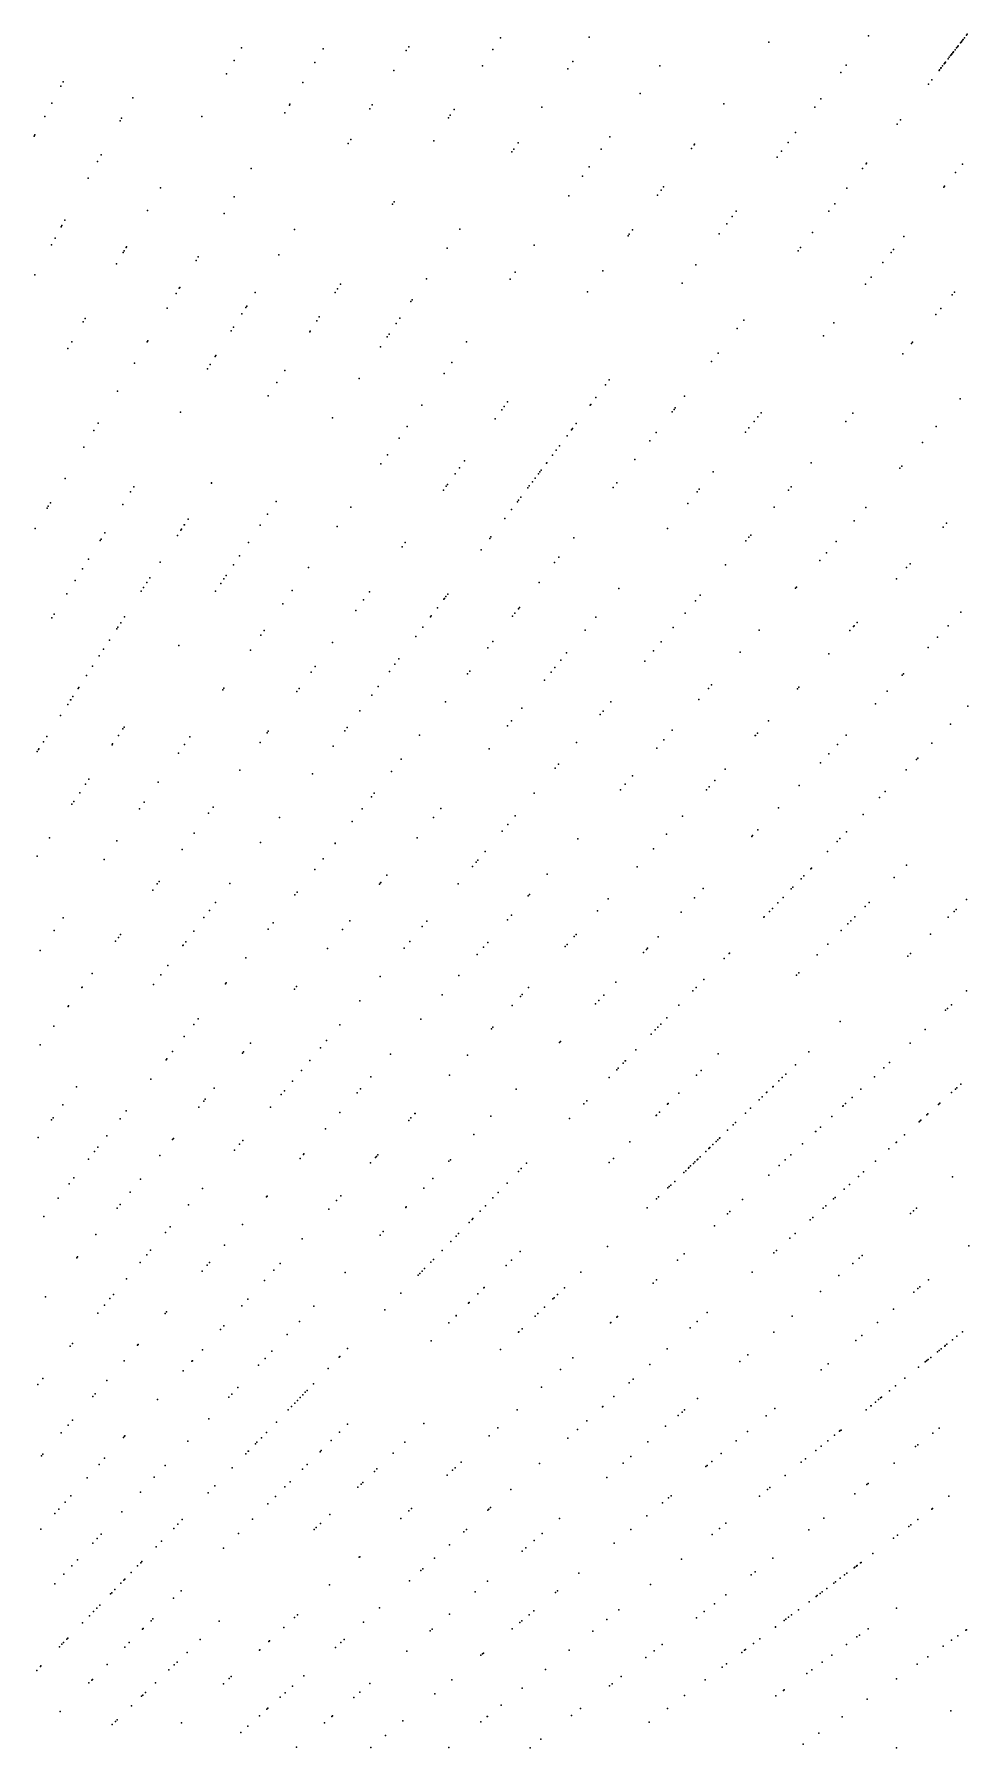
# Model space of a CAD drawing. Header units: metres. Extents: x -4327 to 4266, y -3886 to 3992.
# Drawn here: x 1044 to 1580, y 1038 to 2022 of the extents above; entities that cross this region are included whole.
import ezdxf

# ---------------------------------------------------------------- set-up
doc = ezdxf.new("R2010")
doc.units = ezdxf.units.M

msp = doc.modelspace()

# ---------------------------------------------------------------- linework, layer by layer
for p in [(1311.64, 2019.75, 2067.1), (1362.6, 2020.14, 2089.22), (1465.68, 2017.34, 2022.63), (1522.93, 2020.99, -31.06), (1575.76, 2016.89, 196.52), (1575.95, 2017.12, 87.29), (1576.1, 2017.32, 87.3), (1576.31, 2017.59, 197.99), (1576.55, 2017.9, -3.49), (1576.55, 2017.89, -175.56), (1577.1, 2018.59, -104.15), (1577.3, 2018.85, 168.62), (1578.08, 2019.86, 175.73), (1579.3, 2021.41, 95.88), (1579.66, 2021.87, 250.59), (1162.83, 2014.08, 2045.17), (1209.81, 2013.46, 2095.39), (1257.54, 2012.49, 2030.17), (1258.94, 2014.72, 2030.17), (1307.32, 2013.1, 2087.74), (1568.61, 2007.73, 57.68), (1569.34, 2008.67, 70.23), (1570.06, 2009.59, 14.6), (1570.4, 2010.02, -100.92), (1570.42, 2010.05, 78.63), (1570.6, 2010.27, -127.42), (1570.8, 2010.53, 42.45), (1570.88, 2010.63, 123.26), (1571.45, 2011.37, 13.23), (1571.52, 2011.45, -127.49), (1571.61, 2011.57, 95.42), (1571.75, 2011.75, -39.69), (1572.65, 2012.9, -21.6), (1573.51, 2014, 222.9), (1573.97, 2014.59, -48.11), (1574.15, 2014.82, -28.59), (1574.47, 2015.23, -76.04), (1154.25, 1999.21, 2057.02), (1158.63, 2006.81, 2046.76), (1205.11, 2005.64, 2103.34), (1250.45, 2001.15, 2095.74), (1301.26, 2003.76, 2028.21), (1350.38, 2002.02, 2031.93), (1353.22, 2006.23, 2031.71), (1403.06, 2003.78, 2071.98), (1507.02, 1999.88, 2083.82), (1510.16, 2004.06, 2095.12), (1563.45, 2001.12, -156.02), (1563.73, 2001.48, -20.09), (1564.39, 2002.33, 113.02), (1564.55, 2002.53, -50.6), (1564.62, 2002.62, -145), (1565.52, 2003.77, -29.82), (1566.4, 2004.9, -0.69), (1566.47, 2004.99, 153.53), (1566.76, 2005.37, 57.61), (1566.81, 2005.43, 164.71), (1566.91, 2005.55, 77.06), (1567.01, 2005.68, 6.25), (1567.2, 2005.92, 47.9), (1059.24, 1992.14, 2068.6), (1060.53, 1994.56, 2046.3), (1198.2, 1994.14, 2025.68), (1391.88, 1987.81, 2092.1), (1557.34, 1993.3, -60.03), (1559.29, 1995.8, 2468.6), (1053.99, 1982.26, 2071.9), (1100.49, 1985.33, 2047.22), (1190.39, 1981.14, 2041.46), (1190.77, 1981.78, 2042.13), (1236.67, 1979.08, 2043.22), (1238.04, 1981.28, 2038.74), (1285.02, 1978.76, 2049.87), (1335.47, 1979.92, 2025.13), (1439.95, 1981.92, 2075.05), (1492.08, 1980.05, 2079.22), (1495.67, 1984.82, 2052.11), (1049.91, 1974.59, 2068.41), (1093.16, 1972.11, 2078.64), (1094.08, 1973.77, 2075.84), (1140.08, 1974.68, 2047.44), (1187.8, 1976.84, 2061.79), (1281.85, 1973.88, 2104.11), (1281.85, 1973.88, 2104.11), (1282.79, 1975.33, 2032.83), (1539.38, 1970.31, 2421.17), (1541.34, 1972.82, 2445.51), (1043.93, 1963.35, 2023.12), (1044.34, 1964.12, 2080.06), (1224.2, 1959.12, 2065.29), (1225.64, 1961.43, 2031.69), (1273.28, 1960.68, 2049.1), (1321.73, 1959.55, 2040.01), (1374.51, 1963, 2086.59), (1422.79, 1958.31, 2091.48), (1423.13, 1958.77, 2089.67), (1476.75, 1959.71, 2085.37), (1481.05, 1965.42, 2070.72), (1080.23, 1948.79, 2072.11), (1082.42, 1952.74, 2024.69), (1318.22, 1954.35, 2102.88), (1319.27, 1955.89, 2104.54), (1369.49, 1955.83, 2035.85), (1421.35, 1956.32, 2080.16), (1470.46, 1951.37, 2087.99), (1473.02, 1954.76, 2048.12), (1074.89, 1939.16, 2064.13), (1168.53, 1944.76, 2048.46), (1358.68, 1940.39, 2110.74), (1362.46, 1945.8, 2093.49), (1519.44, 1944.79, 2461.26), (1521.54, 1947.48, 2453.93), (1521.79, 1947.8, 2425.05), (1572.94, 1942.42, 2441.49), (1576.83, 1947.22, 2450.19), (1116.41, 1933.68, 2069.66), (1116.42, 1933.69, 2018.18), (1158.79, 1928.55, 2083.21), (1350.79, 1929.13, 2041.56), (1401.87, 1929.5, 2035.86), (1403.94, 1932.36, 2102.77), (1405.29, 1934.22, 2100.16), (1510.57, 1933.44, 2415.06), (1566.18, 1934.08, 2490.05), (1566.62, 1934.61, 2450.31), (1108.88, 1920.64, 2057.95), (1153.04, 1918.99, 2021.32), (1249.65, 1924.29, 2067.07), (1250.58, 1925.72, 2061.81), (1447, 1920.23, 2025.36), (1500.24, 1920.22, 2446.12), (1503.52, 1924.42, 2483.76), (1059.47, 1911.33, 2027.85), (1059.83, 1911.98, 2024.11), (1061.56, 1915.11, 2072.23), (1193.4, 1909.83, 2078.34), (1288.26, 1909.92, 2068.66), (1387.38, 1909.56, 2050.69), (1441.53, 1912.98, 2033.39), (1444.75, 1917.25, 2026.69), (1053.75, 1901.02, 2034.63), (1055.89, 1904.87, 2036.52), (1096.66, 1899.47, 2046.42), (1096.84, 1899.79, 2082.87), (1280.98, 1899.12, 2059.22), (1330.9, 1900.72, 2033.78), (1384.9, 1906.16, 2040.28), (1385.61, 1907.13, 2050.34), (1437.18, 1907.2, 2040.73), (1483.99, 1899.42, 2467.6), (1490.74, 1908.06, 2422.68), (1543.3, 1905.81, 2413.84), (1091.21, 1890.03, 2097.21), (1095.02, 1896.64, 2041.14), (1095.5, 1897.46, 2087.15), (1136.86, 1892.06, 2046.03), (1138.13, 1894.16, 2073.09), (1184.29, 1895.25, 2071.52), (1423.81, 1889.46, 2037.43), (1482.49, 1897.51, 2475.9), (1531.22, 1890.9, 2392.34), (1535.88, 1896.66, 2457.91), (1537.26, 1898.36, 2422.83), (1044.23, 1883.84, 2051.8), (1269.1, 1881.51, 2060.35), (1317.24, 1881.21, 2062.14), (1320.12, 1885.33, 2041.86), (1370.31, 1886.07, 2059.17), (1524.42, 1882.5, 2496.11), (1125.42, 1873.02, 2077.01), (1127.22, 1876.01, 2078.05), (1127.46, 1876.41, 2103.62), (1170.76, 1873.6, 2088.56), (1216.69, 1873.54, 2019.19), (1218.1, 1875.71, 2050.52), (1219.84, 1878.38, 2033.3), (1260.92, 1869.39, 2047.08), (1361.51, 1873.95, 2050.45), (1415.88, 1878.93, 2101), (1521.15, 1878.47, 2493.48), (1571.06, 1872.32, 2472.29), (1572.34, 1873.84, 2436.8), (1120.33, 1864.55, 2049.62), (1163.09, 1861.33, 2041.13), (1165.33, 1864.92, 2072.08), (1165.89, 1865.82, 2084.43), (1207.61, 1859.56, 2068.76), (1260.23, 1868.37, 2066.23), (1561.6, 1861.04, 2452.04), (1564.45, 1864.43, 2400.88), (1072.01, 1856.78, 2049.1), (1073.07, 1858.61, 2042.18), (1157.06, 1851.68, 2035), (1158.27, 1853.62, 2109.6), (1202.09, 1851.06, 2086.5), (1202.32, 1851.42, 2039.53), (1206.12, 1857.26, 2077.54), (1247.66, 1849.74, 2021.12), (1251.69, 1855.71, 2023.21), (1253.83, 1858.88, 2087.47), (1447.63, 1852.88, 2457.58), (1451.4, 1857.71, 2439.9), (1503.05, 1856.11, 2482.69), (1063.12, 1841.38, 2049.93), (1065.42, 1845.37, 2074.65), (1108.76, 1845.29, 2052.97), (1109.13, 1845.91, 2053.66), (1242.72, 1842.41, 2030.84), (1246.54, 1848.07, 2037.08), (1292.08, 1845.28, 2033.88), (1497.13, 1848.8, 2470.22), (1547.61, 1844.37, 2451.39), (1548.17, 1845.04, 2452.28), (1101.42, 1833.08, 2059.53), (1144.96, 1832.32, 2055.97), (1147.81, 1836.89, 2052.11), (1148.1, 1837.35, 2052.62), (1283.74, 1833.37, 2058.75), (1432.88, 1834, 2472.73), (1436.64, 1838.81, 2471.1), (1542.6, 1838.39, 2483.77), (1143.37, 1829.77, 2059.84), (1183.21, 1821.98, 2051.48), (1187.71, 1828.91, 2052.55), (1230.44, 1824.21, 2035.14), (1279.33, 1827.07, 2090.18), (1371.93, 1820.61, 2074.1), (1374.02, 1823.39, 2054.61), (1091.75, 1816.97, 2063.84), (1178.14, 1814.18, 2058.38), (1315.64, 1810.82, 2061.15), (1366.41, 1813.29, 2444.13), (1417.33, 1814.1, 2395.66), (1575.62, 1812.54, 2466.7), (1127.84, 1804.92, 2065.41), (1215.21, 1801.62, 2038.71), (1266.55, 1808.83, 2089.76), (1308.6, 1801.14, 2081.77), (1312.36, 1806.31, 2096.89), (1313.67, 1808.12, 2096.7), (1363.12, 1808.92, 2065.3), (1363.42, 1809.31, 2072.55), (1410.26, 1805.05, 2412.51), (1411.29, 1806.37, 2481.17), (1412.01, 1807.29, 2477.01), (1459.37, 1802.17, 2461.09), (1461.33, 1804.59, 2467.09), (1513.99, 1804.31, 2453.73), (1078.19, 1794.4, 2087.71), (1080.7, 1798.59, 2027.41), (1258.08, 1796.72, 2035.33), (1349.86, 1791.32, 2430.42), (1352.45, 1794.77, 2443.11), (1352.62, 1794.98, 2090.16), (1353, 1795.49, 2454.83), (1355.15, 1798.34, 2466.81), (1401.08, 1793.31, 2423.15), (1452.23, 1793.35, 2411.88), (1454.32, 1795.94, 2476.83), (1457.23, 1799.53, 2420.19), (1509.97, 1799.51, 2455.23), (1561.87, 1796.73, 2418.65), (1072.4, 1784.77, 2036.12), (1253.37, 1789.99, 2090.71), (1343.66, 1783.09, 2024.69), (1345.45, 1785.48, 2065.49), (1397.33, 1788.5, 2429.9), (1553.9, 1787.55, 2448.67), (1243, 1775.19, 2064.39), (1246.7, 1780.47, 2052.51), (1288.05, 1772.85, 2087.49), (1290.97, 1776.87, 2038.05), (1335, 1771.6, 2033.79), (1337.96, 1775.53, 2456.96), (1338.21, 1775.87, 2036.47), (1341.5, 1780.23, 2054.92), (1388.87, 1777.67, 2495.82), (1490.06, 1775.78, 2489.96), (1490.08, 1775.81, 2465.62), (1540.98, 1772.7, 2476.52), (1542.01, 1773.88, 2464.68), (1061.58, 1766.76, 2094.02), (1101.04, 1762.03, 2085.69), (1145.68, 1764.2, 2059.29), (1145.78, 1764.35, 2059.46), (1280.48, 1762.43, 2054.92), (1281.12, 1763.32, 2085.35), (1285.65, 1769.55, 2058.71), (1327.33, 1761.42, 2060.08), (1328.17, 1762.54, 2050.14), (1329.94, 1764.89, 2402.44), (1331.6, 1767.09, 2421.29), (1333.41, 1769.49, 2445.93), (1334.26, 1770.62, 2394.46), (1376.29, 1761.57, 2432.92), (1378.46, 1764.35, 2434.09), (1433.76, 1770.54, 2476.78), (1478.59, 1762.11, 2414.74), (1053.2, 1752.83, 2039.34), (1094.69, 1751.88, 2078.21), (1099.19, 1759.08, 2030.61), (1182.78, 1753.55, 2063.88), (1182.82, 1753.61, 2068.45), (1278.86, 1760.2, 2054.57), (1321.35, 1753.49, 2220.9), (1322.04, 1754.4, 2438.4), (1323.25, 1756.01, 2443.32), (1419.18, 1752.54, 2435.56), (1424.51, 1759.12, 2418.11), (1425.72, 1760.62, 2422.81), (1476.93, 1760.14, 2419.95), (1051.37, 1749.77, 2096.64), (1052, 1750.83, 2093.33), (1132.27, 1743.54, 2077.8), (1177.9, 1746.31, 2075.64), (1225.66, 1750.42, 2060.17), (1314.05, 1743.8, 2194.21), (1317.99, 1749.03, 2191.21), (1468.78, 1750.42, 2495.02), (1514.7, 1742.46, 2405.22), (1521.44, 1750.22, 2471.98), (1044.4, 1738.17, 2071.41), (1082.26, 1731.98, 2061.34), (1082.27, 1731.99, 2106.83), (1084.53, 1735.61, 2097.45), (1126.1, 1734.05, 2037.39), (1128.09, 1737.1, 2036.53), (1128.47, 1737.69, 2102.69), (1130.07, 1740.15, 366.44), (1130.15, 1740.28, 295.67), (1173.63, 1739.98, 2090.8), (1217.79, 1739.18, 2067.15), (1305.48, 1732.43, 2208.64), (1306.15, 1733.32, 2162.08), (1353.7, 1732.65, 2446), (1407.54, 1738.16, 2450.19), (1454.23, 1733.08, 2481.15), (1455.29, 1734.35, 2491.14), (1565.73, 1738.92, 2437.68), (1567.75, 1741.16, 2486.56), (1081.8, 1731.24, 2089.89), (1161.82, 1722.47, 2042.84), (1166.89, 1729.98, 2060.72), (1255.2, 1727.63, 2056.58), (1256.96, 1730.06, 2052.74), (1300.57, 1725.92, 2414.65), (1452.42, 1730.93, 2419.12), (1498.78, 1724.15, 2480.87), (1504.44, 1730.66, 2428.39), (1071.59, 1714.91, 2049.95), (1075.04, 1720.43, 2085.92), (1116.14, 1718.71, 2088.83), (1158.28, 1717.23, 2041.07), (1201.3, 1715.64, 2032.51), (1342.68, 1718.55, 2479.98), (1345.06, 1721.59, 2457.21), (1440.86, 1717.16, 2426.26), (1494.98, 1719.77, 2405.21), (1544.76, 1715.63, 2418.19), (1546.78, 1717.87, 2477.56), (1067.47, 1708.31, 2075.75), (1105.33, 1702.06, 2075.38), (1106.71, 1704.18, 2089.33), (1108.59, 1707.08, 2047.71), (1110.29, 1709.69, 280.27), (1148.07, 1702.08, 2065.44), (1151.11, 1706.6, 2086.79), (1152.83, 1709.14, 2047.03), (1154.12, 1711.06, 2056.04), (1192.04, 1702.41, 2041.18), (1333.8, 1707.18, 2493.59), (1379.55, 1703.6, 2476.39), (1481.12, 1703.84, 2422.31), (1481.6, 1704.38, 2482.14), (1538.96, 1709.19, 2483.98), (1062.7, 1700.67, 2086.88), (1186.71, 1694.79, 2070.09), (1233, 1697.08, 2031.26), (1236.41, 1701.78, 2032.45), (1275.49, 1692.64, 2099.85), (1279.18, 1697.52, 2103.62), (1279.42, 1697.85, 2504.32), (1280.27, 1698.98, 2478.46), (1281.37, 1700.44, 2118.75), (1322.53, 1692.76, 2408.11), (1423.59, 1696.57, 2428.87), (1426.35, 1699.86, 2452.33), (1054.07, 1686.86, 2060.91), (1055.3, 1688.84, 2056.58), (1093.57, 1683.95, 449.16), (1095.77, 1687.35, 272.14), (1228.57, 1690.98, 2091.31), (1271.51, 1687.35, 2497.11), (1271.92, 1687.89, 2135.48), (1318.55, 1687.67, 2448.85), (1319.9, 1689.39, 2475.77), (1321.96, 1692.03, 2433.67), (1366.31, 1687.26, 2449.93), (1417.62, 1689.46, 2440), (1516.42, 1684.16, 2418.33), (1575.94, 1689.99, 2455.07), (1087.08, 1673.96, 2070.28), (1091.28, 1680.43, 193.48), (1091.98, 1681.5, 2057.03), (1174.09, 1676.77, 2109.3), (1176, 1679.5, 2087.53), (1215.18, 1672.55, 2102.63), (1263.06, 1676.13, 2464.11), (1267.03, 1681.41, 2115.71), (1307.28, 1673.25, 2493.04), (1360.22, 1679.73, 2455.15), (1403.85, 1673.05, 2483.55), (1410.77, 1681.29, 2444.23), (1460.14, 1679.7, 2435.5), (1512.21, 1679.48, 2435.48), (1514.38, 1681.89, 2487.5), (1514.73, 1682.28, 2479.92), (1562.57, 1675.65, 2515.47), (1568.62, 1682.14, 2411.85), (1081.24, 1664.96, 184.06), (1083.76, 1668.85, 340.25), (1127.03, 1670.9, 2056.55), (1168.1, 1668.22, 2048.77), (1253.32, 1663.21, 2442.42), (1304.35, 1669.49, 2452), (1349.62, 1666.64, 2473.85), (1399.46, 1667.81, 2464.91), (1449.21, 1667.12, 2446.58), (1500.12, 1666.05, 2439.91), (1557.12, 1669.8, 2476.68), (1073.95, 1653.74, 328.32), (1077.4, 1659.06, 105.3), (1202.92, 1655.67, 2090.52), (1205.23, 1658.86, 2087.71), (1247.83, 1655.92, 2472.4), (1251.04, 1660.18, 2470.53), (1292.75, 1654.65, 2470.78), (1293.99, 1656.23, 2448.68), (1340.68, 1655.6, 2422.53), (1342.81, 1658.24, 2483.18), (1346.25, 1662.48, 2475.84), (1394.58, 1661.99, 2421.48), (1542.2, 1653.81, 2496.33), (1543, 1654.66, 2422.22), (1069.08, 1646.23, 95.89), (1069.44, 1646.79, 2045.59), (1152.19, 1645.5, 2056.45), (1152.81, 1646.39, 2080.14), (1194.75, 1644.44, 2051.57), (1196.08, 1646.26, 2085.46), (1241.42, 1647.42, 2481.62), (1336.94, 1650.98, 2510.85), (1431.06, 1646.25, 2485.93), (1432.88, 1648.34, 2453.78), (1482.12, 1646.06, 2450.57), (1483.01, 1647.05, 2449.36), (1533.69, 1644.68, 2493.46), (1063.12, 1637.06, 246.7), (1064.83, 1639.7, 2079.49), (1064.89, 1639.79, 2077.33), (1066.11, 1641.66, 355.62), (1230.82, 1633.35, 2468.62), (1237.69, 1642.47, 2430.69), (1280.15, 1638.52, 2460.26), (1323.95, 1634.94, 2448.29), (1370.51, 1633.31, 2470.38), (1374.93, 1638.57, 2451.18), (1425.55, 1639.91, 2422.53), (1526.92, 1637.43, 2441.99), (1580.02, 1636.16, 2470.02), (1059.04, 1630.77, 236.06), (1095.48, 1624.11, 2076.83), (1223.58, 1623.75, 2432.44), (1315.68, 1624.73, 2454.59), (1318.02, 1627.61, 2434.63), (1368.82, 1631.3, 2432.25), (1465.47, 1627.57, 2476.83), (1569.97, 1625.75, 2503.18), (1049.23, 1615.68, 2089.76), (1051.14, 1618.62, 158.78), (1088.58, 1613.89, 2088.73), (1088.94, 1614.41, 2087.12), (1092.24, 1619.31, 2118.8), (1094.78, 1623.08, 2080.06), (1130.13, 1614, 2052.62), (1133.26, 1618.47, 2065.06), (1173.58, 1615.3, 2084.56), (1177.62, 1620.86, 2057.77), (1178.22, 1621.69, 2054.33), (1222.18, 1621.89, 2435.04), (1265.2, 1619.39, 2436.92), (1355.32, 1615.21, 2464.65), (1405.34, 1616.66, 2427.85), (1405.47, 1616.81, 2454.95), (1410.24, 1622.3, 2493.32), (1457.96, 1619.22, 2423.88), (1457.97, 1619.23, 2426.55), (1459.21, 1620.62, 2450.04), (1505.22, 1614.15, 2433.79), (1510.16, 1619.45, 2457.91), (1559.36, 1614.77, 2445.74), (1045.64, 1610.14, 2057.69), (1046.29, 1611.14, 2058.97), (1046.58, 1611.59, 150.71), (1126.7, 1609.1, 2082.47), (1215.52, 1613.05, 2440.66), (1254.53, 1605.72, 2435.16), (1305.04, 1611.59, 2467.27), (1401.34, 1612.06, 2453.13), (1500.12, 1608.68, 2457.69), (1550.42, 1605.51, 2455.81), (1551.2, 1606.32, 2443.62), (1075.26, 1594.14, 2058.65), (1162, 1599.35, 2063.98), (1203.64, 1597.28, 2432.96), (1249, 1598.65, 2456.93), (1342.94, 1600.46, 2434.07), (1344.88, 1602.77, 2481.07), (1387.49, 1596.13, 2469.39), (1440.6, 1599.95, 2453.61), (1495.35, 1603.56, 2447.18), (1544.64, 1599.52, 2433.28), (1070, 1586.34, 2064.33), (1073.4, 1591.39, 2052.85), (1115.06, 1592.46, 2054.19), (1237.58, 1584.03, 2483.72), (1239.18, 1586.07, 2464.86), (1330.9, 1586.1, 2433.64), (1380.53, 1588.12, 2427.38), (1383.25, 1591.25, 2491.96), (1429.9, 1588.07, 2416.71), (1431.51, 1589.85, 2465.12), (1434.74, 1593.44, 2495.31), (1483.14, 1590.47, 2462.1), (1532.61, 1587.07, 2459.75), (1065.55, 1579.74, 2062.5), (1066.62, 1581.34, 2101.07), (1104.33, 1577.14, 2090.81), (1106.96, 1580.9, 2057.19), (1143.99, 1574.57, 2052.07), (1146.62, 1578.19, 2047.82), (1232.19, 1577.14, 2442.81), (1277.33, 1577.38, 2433.69), (1471.29, 1577.77, 2426.38), (1529.33, 1583.67, 2468), (1184.66, 1572.09, 2495.59), (1226.49, 1569.83, 2494.68), (1273.16, 1572.23, 2485.79), (1312.69, 1564.4, 2440.53), (1315.84, 1568.16, 2470.93), (1319.98, 1573.09, 2470.46), (1416.22, 1572.88, 2487.72), (1459.41, 1565.02, 2441.43), (1519.95, 1573.95, 2460.95), (1052.61, 1560.55, 2057.62), (1091.43, 1558.72, 2105.23), (1135.71, 1563.17, 2102.85), (1173.92, 1557.85, 2495.3), (1216.62, 1557.2, 2485.71), (1216.73, 1557.35, 2431.03), (1263.73, 1560.58, 2467.37), (1356.02, 1559.92, 2461.89), (1406.89, 1562.51, 2463.15), (1455.89, 1561.25, 2511.93), (1456.37, 1561.77, 2471.49), (1504.93, 1558.4, 2450.05), (1506.52, 1560.05, 2458.04), (1510.25, 1563.91, 2447.94), (1510.25, 1563.91, 2450.62), (1045.52, 1550.05, 2070.83), (1084, 1548.11, 2070.38), (1128.91, 1553.81, 2124.89), (1209.8, 1548.48, 2449.76), (1297.61, 1546.43, 2450.27), (1298.64, 1547.66, 2493.5), (1302.83, 1552.65, 2438.36), (1399.45, 1554.25, 2425.91), (1499.37, 1552.65, 2414.34), (1544.81, 1544.81, 2465.27), (1115.59, 1535.48, 2097.52), (1204.99, 1542.32, 2500.92), (1242.87, 1534.82, 2500.99), (1246.28, 1539.03, 2493.84), (1295.52, 1543.95, 2449.05), (1338.43, 1539.68, 2454.32), (1390.04, 1543.79, 2457.97), (1484.22, 1536.95, 2435), (1485.89, 1538.69, 2448.51), (1489.77, 1542.7, 2471.17), (1490.2, 1543.15, 2431.42), (1537.76, 1537.76, 2456.73), (1111.94, 1530.46, 2072.42), (1114.54, 1534.03, 2100.14), (1156.17, 1534.28, 2452.04), (1193.64, 1527.79, 2452.46), (1194.81, 1529.28, 2449.36), (1242.11, 1533.88, 2479.94), (1242.77, 1534.69, 2445.46), (1242.77, 1534.69, 2445.46), (1287.27, 1534.11, 2482.73), (1327.54, 1527.16, 2478.03), (1328.24, 1527.97, 2427.55), (1373.55, 1525.49, 2475.01), (1423.01, 1525.99, 2485.25), (1427.99, 1531.33, 2436.72), (1473.92, 1526.29, 2496.69), (1478.61, 1531.14, 2417.81), (1479.52, 1532.09, 2413.98), (1579.3, 1525.11, 2474.74), (1144.53, 1518.84, 2457.59), (1147.94, 1523.36, 2453.83), (1317.9, 1516.07, 2432.83), (1367.31, 1518.55, 2452.86), (1415.38, 1517.81, 2461), (1463.12, 1515.11, 2429.64), (1466.12, 1518.21, 2505.54), (1467.81, 1519.96, 2450.9), (1470.97, 1523.23, 2499.96), (1515.1, 1515.1, 2466.22), (1520.97, 1520.97, 2497.71), (1523.29, 1523.29, 2455.11), (1572.05, 1518.11, 2455.27), (1573.25, 1519.27, 2457.14), (1055.41, 1507.28, 2069.54), (1060.45, 1514.49, 2058.99), (1135.53, 1506.9, 2465.94), (1141.39, 1514.68, 2461.93), (1178.21, 1508.04, 2473.01), (1181.08, 1511.71, 2470.66), (1221, 1507.81, 2454.22), (1225.06, 1512.82, 2467.92), (1266.64, 1509.52, 2451.13), (1269.28, 1512.67, 2489.43), (1315.64, 1513.47, 2488.88), (1462.89, 1514.87, 2486.23), (1507.32, 1507.32, 2418.71), (1511.02, 1511.02, 2462.29), (1512.81, 1512.81, 2430.19), (1568.71, 1514.88, 2444.68), (1047.31, 1495.71, 2076.35), (1090.65, 1501.15, 2066.43), (1092.25, 1503.35, 2071.72), (1093.4, 1504.94, 2071.64), (1129.31, 1498.64, 2430.37), (1129.5, 1498.9, 2475.14), (1130.87, 1500.71, 2411.91), (1130.88, 1500.73, 2458.62), (1212.26, 1497.02, 2464.18), (1256.27, 1497.16, 2441.95), (1259.52, 1501.04, 2495.36), (1301.95, 1497.72, 2476.78), (1304.29, 1500.41, 2453.68), (1348.81, 1498, 2443.96), (1349.95, 1499.27, 2481.66), (1353.97, 1503.74, 2442.44), (1355.01, 1504.89, 2471.62), (1395.39, 1496.38, 2453.28), (1396.06, 1497.09, 2484.61), (1402.09, 1503.55, 2476.01), (1499.5, 1499.5, 2424.76), (1558.62, 1505.14, 2455.79), (1120.64, 1487.14, 2425.37), (1165.38, 1491.61, 2454.36), (1298.28, 1493.5, 2500.41), (1393.71, 1494.57, 2436.77), (1440.09, 1491.25, 2458.33), (1442.88, 1494.14, 2471.28), (1443.07, 1494.34, 2457.97), (1493.38, 1493.38, 2455.1), (1545.53, 1492.51, 2429.82), (1547.08, 1494, 2429.59), (1077.22, 1482.66, 2081.73), (1112.41, 1476.22, 2437.69), (1116.65, 1481.84, 2460.89), (1153.72, 1476.69, 2471.36), (1154.15, 1477.25, 2436.21), (1242.52, 1480.78, 2458.91), (1287.74, 1481.37, 2452.49), (1377.94, 1477.66, 2438.78), (1428.36, 1479.11, 2454.56), (1481.68, 1481.68, 2422.49), (1482.95, 1482.95, 2427.22), (1071.28, 1474.49, 2040.9), (1071.46, 1474.73, 2066.05), (1193.35, 1473.66, 2458.72), (1194.58, 1475.18, 2439.17), (1230.81, 1466.83, 2452.22), (1278.14, 1470.33, 2447.86), (1323.05, 1469.4, 2481.6), (1324.01, 1470.46, 2450.32), (1327.74, 1474.61, 2443.56), (1368.05, 1467.05, 2451.05), (1370.9, 1470.11, 2475.39), (1422.06, 1472.59, 2495.84), (1424.03, 1474.62, 2479.91), (1579.22, 1472.65, 2425.95), (1063.46, 1463.72, 2032.68), (1063.65, 1463.99, 2033.05), (1138.01, 1456.59, 2462.73), (1265.95, 1456.3, 2454.59), (1318.39, 1464.22, 2495.11), (1366.25, 1465.12, 2431.55), (1407.19, 1457.18, 2494.6), (1414.11, 1464.35, 2427.38), (1567.24, 1461.47, 2458.38), (1568.23, 1462.4, 2489.94), (1570.56, 1464.57, 2479.93), (1055.17, 1452.32, 2048.13), (1130.09, 1446.45, 2473.58), (1135.5, 1453.38, 2451.72), (1219.33, 1453.14, 2467.96), (1306.4, 1450.9, 2466.88), (1307.27, 1451.87, 2496.4), (1398.18, 1447.85, 2464.86), (1398.18, 1447.85, 2464.86), (1400.46, 1450.22, 2452.47), (1402.02, 1451.84, 2422.7), (1403.62, 1453.49, 2471.7), (1403.66, 1453.54, 2417.48), (1506.64, 1454.94, 2491.95), (1555.43, 1450.47, 2497.03), (1047.38, 1441.59, 2037.47), (1123.35, 1437.83, 2507.07), (1163.55, 1436.86, 2474.57), (1164.12, 1437.56, 2475.77), (1168.14, 1442.54, 2428.63), (1208.29, 1439.98, 2429.12), (1211.81, 1444.18, 2475.02), (1345.59, 1442.97, 2481.8), (1346.15, 1443.57, 2449.75), (1389.36, 1438.72, 2501.79), (1436.55, 1436.55, 2482.4), (1488.73, 1437.65, 323.74), (1546.94, 1442.55, 2461.56), (1119.62, 1433.04, 2439.5), (1120.1, 1433.67, 2485.54), (1197.28, 1426.87, 2442.58), (1202.17, 1432.69, 2455.33), (1248.54, 1436.28, 2464.8), (1292.68, 1435.67, 2462.99), (1378.39, 1427.37, 2443.56), (1379.16, 1428.16, 2444.92), (1382.09, 1431.2, 2439.22), (1383.25, 1432.4, 2479.68), (1383.37, 1432.53, 2449.65), (1426.83, 1426.83, 2484.9), (1481.06, 1430.24, 2465.98), (1531.73, 1428.37, 2475.35), (1535.08, 1431.49, 2478.03), (1068.19, 1417.53, 2472.65), (1110.95, 1421.95, 2451.18), (1147.24, 1416.72, 2496.2), (1192.15, 1420.75, 2451.47), (1237.19, 1423.23, 2417.78), (1282.42, 1424.27, 2468.29), (1373.98, 1422.8, 2449.35), (1424.13, 1424.13, 2460.92), (1467.96, 1417.6, 2490.76), (1468.14, 1417.77, 2488.3), (1471.45, 1420.96, 379.7), (1473.4, 1422.85, 327.28), (1475.48, 1424.85, 2484.11), (1526.35, 1423.34, 2442.24), (1573.65, 1416.92, 550.72), (1575.98, 1419.02, 2478.9), (1060.4, 1407.2, 2474.52), (1141.2, 1409.27, 2446.46), (1142.13, 1410.42, 2445.67), (1185.76, 1413.13, 2438.31), (1187.56, 1415.28, 2486.83), (1229.29, 1414.14, 2462.72), (1231.2, 1416.34, 2452.63), (1320.56, 1416.13, 2449.32), (1359.54, 1407.85, 2461.84), (1361.15, 1409.51, 2456.48), (1407.6, 1407.6, 2478.9), (1407.97, 1407.97, 2482.33), (1413.95, 1413.95, 2448.79), (1460.23, 1410.13, 506.71), (1461.91, 1411.75, 325.86), (1464.42, 1414.17, 406.67), (1464.62, 1414.37, 2496.18), (1509.8, 1407.92, 191.39), (1513.53, 1411.39, 2456.78), (1518.63, 1416.15, 376.07), (1563.11, 1407.43, 453.69), (1563.28, 1407.58, 2431.94), (1563.95, 1408.18, 498.57), (1570.62, 1414.2, 543.51), (1572.81, 1416.17, 638.86), (1053.84, 1398.5, 2470.61), (1054.76, 1399.72, 2484.23), (1093.19, 1399.22, 2442.54), (1096.67, 1403.68, 2461.6), (1138.41, 1405.81, 2479.83), (1179.67, 1405.88, 2481.6), (1219.38, 1402.73, 2481.96), (1259.02, 1398.28, 2464.62), (1260.24, 1399.64, 2417.43), (1262.47, 1402.12, 2443.63), (1262.57, 1402.23, 2471.57), (1306.16, 1400.69, 2469.34), (1351.26, 1399.27, 2485.57), (1401.01, 1401.01, 2431.78), (1401.23, 1401.23, 2487.07), (1402.93, 1402.93, 2456.93), (1452.32, 1402.49, 407.9), (1455.27, 1405.33, 2439.22), (1501.91, 1400.56, 307.49), (1508.12, 1406.34, 364.18), (1508.31, 1406.52, 226.43), (1552.02, 1397.44, 588.39), (1552.46, 1397.84, 2477.25), (1552.98, 1398.31, 2458.97), (1556.4, 1401.39, 503.41), (1556.99, 1401.92, 2470.78), (1046.26, 1388.44, 2441.53), (1085.51, 1389.39, 2476.15), (1123.38, 1387.26, 2469.67), (1123.79, 1387.76, 2464.88), (1211.23, 1393.36, 2440.3), (1296.25, 1390.06, 2484), (1437.44, 1388.12, 495.33), (1437.63, 1388.3, 2452.91), (1442.03, 1392.55, 2444.03), (1445.23, 1395.64, 403.62), (1446.64, 1397, 393.76), (1492.59, 1391.86, 2441.65), (1492.68, 1391.94, 312.43), (1495.35, 1394.44, 2481.72), (1543.65, 1389.91, 549.91), (1078.44, 1380.33, 2429.03), (1080.37, 1382.82, 2478.71), (1116, 1378.14, 2470.42), (1158.96, 1381.2, 2474.55), (1161.8, 1384.58, 2455.2), (1163.62, 1386.75, 2456.23), (1198.48, 1378.69, 2456.13), (1198.79, 1379.05, 2487.8), (1240.36, 1377.56, 2480.98), (1241.16, 1378.45, 2468.52), (1385.95, 1385.95, 2448.98), (1426.36, 1377.42, 678.53), (1429.52, 1380.48, 496.06), (1431.22, 1382.11, 405.36), (1431.59, 1382.47, 396.43), (1431.83, 1382.7, 483.04), (1433.55, 1384.36, 2456.87), (1435.47, 1386.22, 2454.7), (1436.45, 1387.16, 446.7), (1478.28, 1378.52, 270.03), (1485.05, 1384.83, 266.76), (1534.67, 1381.83, 535.88), (1538.77, 1385.52, 454.9), (1539.08, 1385.8, 592.03), (1074.98, 1375.91, 2435.22), (1196.52, 1376.44, 2463.32), (1237.02, 1373.85, 2435.29), (1239.78, 1376.92, 2446.27), (1282.05, 1374.83, 2479.13), (1282.84, 1375.68, 2469.45), (1321.94, 1368.91, 2448.1), (1323.54, 1370.57, 2462.13), (1326.55, 1373.68, 2459.41), (1373.99, 1373.99, 2449.67), (1376.45, 1376.45, 2437.63), (1416.88, 1368.27, 573.53), (1417.98, 1369.33, 481.79), (1419.52, 1370.81, 468.64), (1419.86, 1371.15, 557.26), (1420.82, 1372.07, 583.31), (1422.37, 1373.57, 400.61), (1423.28, 1374.44, 479.01), (1424.56, 1375.68, 395.61), (1424.92, 1376.03, 487.58), (1471.65, 1372.33, 347.46), (1475.08, 1375.54, 2500.44), (1520.08, 1368.69, 2463.51), (1527.01, 1374.92, 2442.03), (1064.03, 1361.89, 2438.38), (1066.7, 1365.32, 2496.1), (1104.92, 1364.46, 2440.27), (1140.52, 1359.22, 2460.46), (1267.67, 1359.41, 2490.6), (1267.68, 1359.42, 2443.02), (1272.72, 1364.83, 2419.72), (1315.52, 1362.26, 2452.73), (1407.77, 1359.47, 658.97), (1408.55, 1360.22, 491.05), (1409.43, 1361.07, 446.16), (1411.69, 1363.25, 529.86), (1465.78, 1366.86, 2448.93), (1509.05, 1358.75, 2486.74), (1512.09, 1361.49, 2437), (1517.2, 1366.09, 2437.12), (1571.23, 1365.85, 2463.32), (1057.58, 1353.64, 2443.33), (1091.54, 1347.94, 2433.05), (1093.23, 1350.02, 2456.6), (1098.95, 1357.09, 2427.08), (1132.58, 1349.76, 2465.94), (1177.29, 1354.32, 2462.83), (1177.62, 1354.7, 2446.67), (1217.55, 1352.23, 2440.91), (1219.95, 1354.89, 2490.79), (1257.24, 1348.22, 2450.52), (1257.55, 1348.56, 2434.51), (1302.96, 1349.26, 2426.58), (1307.28, 1353.72, 2467.83), (1310.38, 1356.93, 2448.66), (1395.91, 1348.01, 479.9), (1401.25, 1353.17, 472.72), (1402.43, 1354.31, 566.53), (1450.67, 1352.77, 2492.26), (1498.4, 1349.16, 2491.3), (1502.84, 1353.17, 448.91), (1503.74, 1353.97, 456.13), (1049.39, 1343.16, 2481.5), (1163.48, 1338.43, 2462.03), (1213.09, 1347.28, 2445.86), (1293.73, 1339.7, 2475.7), (1295.28, 1341.3, 2434.15), (1295.81, 1341.86, 2474.06), (1300.02, 1346.21, 2432.05), (1441.98, 1344.67, 2494.03), (1443.25, 1345.86, 2462.93), (1489.49, 1341.14, 534.12), (1491.03, 1342.53, 2432.58), (1496.89, 1347.8, 546.2), (1547.06, 1344.84, 2488.08), (1548.75, 1346.31, 2485.27), (1550.42, 1347.76, 2449.6), (1079.19, 1332.68, 2444.79), (1119.24, 1333.86, 2476.66), (1122.05, 1337.21, 2437.39), (1197.78, 1330.27, 2459.57), (1242.48, 1332.4, 2491.78), (1244.34, 1334.39, 2464.33), (1283.1, 1328.69, 2474.98), (1286.1, 1331.8, 2458.31), (1286.12, 1331.82, 2469.54), (1287.59, 1333.34, 2444.46), (1434.6, 1337.78, 2509.28), (1477.71, 1330.54, 2456.91), (1480.85, 1333.36, 2489.77), (1068.41, 1319.37, 2486.14), (1068.78, 1319.83, 2481.19), (1108.47, 1321.02, 2472.84), (1110.76, 1323.75, 2432.42), (1153.25, 1326.66, 2426.42), (1273.18, 1318.41, 2486.82), (1278.19, 1323.6, 2502.31), (1322.96, 1322.96, 2470.19), (1373, 1325.89, 520.93), (1417.19, 1321.55, 2453.91), (1468.53, 1322.27, 2510.9), (1470.05, 1323.64, 2457.84), (1517.54, 1319.18, 2454.21), (1519.34, 1320.74, 2457.12), (1580.5, 1326.2, 2490.38), (1104.83, 1316.68, 2461.85), (1140.27, 1311.73, 2492.32), (1143.19, 1315.09, 2438.68), (1144.57, 1316.68, 2470), (1181.57, 1312.26, 2477.02), (1185.07, 1316.16, 2461.58), (1222.39, 1310.85, 2468.4), (1264.44, 1309.36, 2450.1), (1265.32, 1310.28, 2435.12), (1266.71, 1311.71, 2448.92), (1268.08, 1313.14, 2432.14), (1271.67, 1316.86, 2450.14), (1314.88, 1314.88, 2463.47), (1317.98, 1317.98, 2483.33), (1357.68, 1311.1, 2461.1), (1413.34, 1317.96, 2463.77), (1456.17, 1311.14, 2464.77), (1505.99, 1309.14, 2501.63), (1513.97, 1316.07, 2470.34), (1096.91, 1307.25, 2452.76), (1176.21, 1306.31, 2437.55), (1254.42, 1298.99, 2458.58), (1302.06, 1302.06, 2481.41), (1302.33, 1302.33, 2442.72), (1348.44, 1302.18, 2472.15), (1399.28, 1304.85, 2472.42), (1401.22, 1306.66, 2467.5), (1495.42, 1299.95, 2456.46), (1548.93, 1299.71, 2443.35), (1551.25, 1301.65, 2460.63), (1552.47, 1302.68, 2468.06), (1557.33, 1306.76, 2434.89), (1050.29, 1297.01, 2475.75), (1084.2, 1292.1, 2484.55), (1087.38, 1295.89, 2454.21), (1089.39, 1298.28, 2458.74), (1163.13, 1291.79, 2435.56), (1166.62, 1295.67, 2488.52), (1204.39, 1291.56, 2451.69), (1245.25, 1289.49, 2454.61), (1293.3, 1293.3, 2447.93), (1293.63, 1293.63, 2468.15), (1298.64, 1298.64, 2441.33), (1336.87, 1291, 588.76), (1341.75, 1295.71, 2479.49), (1342.48, 1296.42, 585.64), (1344.35, 1298.22, 2478.65), (1537.22, 1289.88, 2479.45), (1080.42, 1287.59, 2484.62), (1119.17, 1287.46, 2483.56), (1119.93, 1288.33, 2436.51), (1152.83, 1280.34, 2464.81), (1196.25, 1282.82, 2463.32), (1281.94, 1281.94, 2459.85), (1286.09, 1286.09, 2479.12), (1286.26, 1286.26, 2459.7), (1331.61, 1285.93, 2430.27), (1333.11, 1287.37, 2469.13), (1374.86, 1282.07, 2445.76), (1374.99, 1282.2, 2437.73), (1378.37, 1285.35, 2491.14), (1378.73, 1285.69, 2416.99), (1420.63, 1279.14, 2475.89), (1424.66, 1282.77, 2474.53), (1430.33, 1287.87, 2467.66), (1479.13, 1285.79, 2490.27), (1528.06, 1282.2, 2448.25), (1065.79, 1270.16, 2480.03), (1103.24, 1269.14, 2482.87), (1103.58, 1269.53, 2454.69), (1150.91, 1278.21, 2429.53), (1189.19, 1275.25, 2480.14), (1271.76, 1271.76, 2454.3), (1322.02, 1276.66, 2434.73), (1322.23, 1276.87, 2457.34), (1324.06, 1278.63, 2457.94), (1468.6, 1276.64, 2461.48), (1515.76, 1271.87, 2461.26), (1519.18, 1274.74, 2486.19), (1567.94, 1269.69, 351.78), (1571.16, 1272.3, 429.15), (1573.68, 1274.34, 96.71), (1576.86, 1276.91, 2457.32), (1064.49, 1268.61, 2462.43), (1095.53, 1260.26, 2459.73), (1134.46, 1259.95, 2462.55), (1134.77, 1260.29, 2483.45), (1140.44, 1266.59, 2475.52), (1176.49, 1261.63, 2436.67), (1180.41, 1265.83, 2473.29), (1219.01, 1262.32, 2458.76), (1219.3, 1262.62, 2479.32), (1223.82, 1267.3, 2471.32), (1311.7, 1266.69, 2443.32), (1353.27, 1261.94, 2456.91), (1407.25, 1267.09, 2444.3), (1449.14, 1259.72, 2478.49), (1453.6, 1263.6, 2466.6), (1555.41, 1259.54, 171.25), (1556.25, 1260.22, 184.56), (1556.46, 1260.4, 2499.61), (1557.15, 1260.95, 254.34), (1558.66, 1262.18, 264.6), (1562.53, 1265.32, 2454.02), (1562.6, 1265.37, 2456.86), (1563.56, 1266.14, 177.68), (1564.62, 1267, 339.73), (1566.73, 1268.71, 260.38), (1567.04, 1268.96, 358.38), (1048.86, 1249.98, 2443.51), (1129.48, 1254.41, 2448.86), (1172.75, 1257.62, 2480.2), (1212.64, 1255.72, 2460.07), (1346.04, 1255.2, 2483.02), (1387.84, 1249.62, 2451.75), (1397.32, 1258.15, 2454.59), (1495.69, 1255.03, 2464.25), (1499.74, 1258.43, 2493.2), (1543.89, 1250.21, 524.77), (1551.75, 1256.58, 176.34), (1046.02, 1246.6, 2480.61), (1077.59, 1239.63, 2477.17), (1078.97, 1241.21, 2439.68), (1085.58, 1248.82, 2472.06), (1157.32, 1241.08, 2453.29), (1160.78, 1244.79, 2489.54), (1198.16, 1240.73, 2444.8), (1199.49, 1242.11, 2470.34), (1200.56, 1243.21, 2438.38), (1204.25, 1247.04, 2434.61), (1335.26, 1245.15, 2502.85), (1376.78, 1239.66, 2473.95), (1385.47, 1247.49, 2425.54), (1535.01, 1243.02, 441.85), (1538.41, 1245.78, 2448.66), (1114.63, 1237.93, 2453.73), (1114.76, 1238.06, 2462.67), (1155.65, 1239.28, 2435.52), (1189.74, 1232.01, 2493.45), (1191.65, 1233.99, 2480.02), (1193.53, 1235.93, 2478.14), (1195.05, 1237.51, 2490), (1196.63, 1239.15, 2444.52), (1321.23, 1232.07, 2453.99), (1370.3, 1233.83, 2434.51), (1370.41, 1233.92, 2485.02), (1415.88, 1230.81, 2474.15), (1417.37, 1232.1, 2479.55), (1424.8, 1238.56, 2450.64), (1469.13, 1232.75, 2461.6), (1521.54, 1232.12, 479.65), (1524.22, 1234.29, 599.05), (1524.4, 1234.43, 2461.85), (1526.93, 1236.48, 2493.72), (1528.72, 1237.93, 432.16), (1529.89, 1238.88, 605.97), (1530.37, 1239.27, 2510.59), (1063.43, 1223.34, 2479.71), (1065.84, 1226.1, 2444.36), (1144.08, 1226.87, 2445.11), (1182.94, 1224.97, 2456.16), (1223.78, 1223.78, 2478.86), (1267.63, 1224.14, 641.94), (1310.06, 1221.65, 2472.58), (1355.78, 1220.75, 2469.74), (1361.24, 1225.67, 2491.03), (1406.44, 1222.6, 2497.01), (1413.57, 1228.8, 2412.21), (1464.13, 1228.55, 2469.84), (1506.74, 1220.14, 574.88), (1507.16, 1220.47, 522.48), (1563.45, 1221.5, 2446), (1059.46, 1218.77, 2452.89), (1095.14, 1216.27, 2433.59), (1095.73, 1216.94, 2469.67), (1095.98, 1217.21, 2429.73), (1132.09, 1214.02, 2453.76), (1170.87, 1212.47, 2497.43), (1171.79, 1213.43, 2470.24), (1174.35, 1216.07, 2469.84), (1177.25, 1219.08, 2473.04), (1214.41, 1214.41, 2482.9), (1219.19, 1219.19, 2478.2), (1256.62, 1213.5, 2481.85), (1305.21, 1217.12, 2480.45), (1350.25, 1215.77, 2442.89), (1396.27, 1213.76, 2459.32), (1447.01, 1214.19, 2440.98), (1453.42, 1219.57, 2476.82), (1495.72, 1211.21, 2453.74), (1499.5, 1214.27, 2476.59), (1503.49, 1217.51, 608.25), (1506.29, 1219.77, 513.12), (1549.93, 1210.94, 2490.79), (1551.18, 1211.91, 2495.59), (1559.91, 1218.73, 2459.59), (1048.01, 1205.6, 2461.3), (1048.94, 1206.67, 2487.18), (1081.12, 1200.71, 2454.14), (1084.32, 1204.26, 2473.13), (1165.46, 1206.87, 2465.55), (1166.8, 1208.25, 2453.96), (1166.92, 1208.38, 2483.17), (1200.69, 1200.69, 2457.71), (1208.04, 1208.04, 2493.05), (1208.7, 1208.7, 2509.06), (1250, 1207.12, 624.44), (1288.97, 1201.98, 2483.72), (1334.12, 1201.25, 2461.05), (1382.06, 1201.41, 2470.56), (1386.42, 1205.19, 2444.73), (1433.07, 1202.49, 2461.55), (1438.43, 1206.99, 2490.43), (1484.25, 1201.92, 557.24), (1486.77, 1203.96, 473.12), (1492.62, 1208.7, 593.5), (1537.76, 1201.43, 2485.13), (1074.27, 1193.09, 2473.68), (1112.86, 1193.4, 2475.59), (1119.14, 1200.13, 2445.76), (1157.55, 1198.68, 2454.56), (1190.8, 1190.8, 2489.38), (1198.04, 1198.04, 2455.14), (1239.21, 1196.69, 2490.5), (1240.69, 1198.12, 2473.25), (1280.98, 1194.53, 2431.61), (1284.04, 1197.38, 2459.98), (1285.53, 1198.77, 2462.83), (1372.63, 1193.21, 2484.73), (1429.48, 1199.48, 2455.38), (1430.22, 1200.09, 2434.52), (1475.01, 1194.44, 475.97), (1064.87, 1182.66, 2449.11), (1104.92, 1184.88, 2478.45), (1143.85, 1184.49, 2468.73), (1147.58, 1188.36, 2473.86), (1182.37, 1182.37, 2457.29), (1187.81, 1187.81, 2459.92), (1229.79, 1187.59, 2483.14), (1231.63, 1189.37, 2481.06), (1232.62, 1190.33, 2460.03), (1317.49, 1186.28, 2472.6), (1408.07, 1181.51, 2432.34), (1409.58, 1182.77, 2471.17), (1460.33, 1182.55, 2480.95), (1464.87, 1186.23, 2419.4), (1464.93, 1186.28, 2430.42), (1466.31, 1187.4, 2491.11), (1515.19, 1183.8, 2462.47), (1521.98, 1189.1, 2454.13), (1522.84, 1189.77, 2455.5), (1569.11, 1182.41, 2443.92), (1055.79, 1172.57, 2490.2), (1057.97, 1175, 2453.7), (1061.59, 1179.01, 2506.9), (1094.28, 1173.47, 2472.21), (1178.04, 1178.04, 2471.4), (1213.58, 1171.94, 2456.15), (1259.02, 1174.06, 2480.08), (1260.57, 1175.5, 2434.63), (1304.41, 1174.49, 2470.74), (1305.02, 1175.05, 2426.77), (1305.98, 1175.91, 2485.17), (1395.74, 1171.16, 2489.17), (1404.75, 1178.72, 2448.74), (1559.39, 1175.08, 2453.34), (1559.45, 1175.13, 2483.87), (1559.71, 1175.32, 2451.1), (1047.73, 1163.62, 2492.18), (1123.99, 1163.93, 2472.34), (1126.4, 1166.43, 2445.5), (1128.9, 1169.01, 2450.92), (1161.13, 1161.13, 2447.42), (1169.25, 1169.25, 2479.13), (1204.59, 1163.26, 2463.78), (1205.82, 1164.44, 2460.51), (1208.35, 1166.89, 2459.92), (1254.39, 1169.74, 2431.12), (1290.55, 1162.01, 2441.66), (1292.05, 1163.37, 2493.14), (1335.66, 1161.07, 2471.13), (1345.51, 1169.63, 2455.25), (1386.52, 1163.43, 2450.23), (1437.41, 1163.99, 2453.1), (1437.41, 1163.99, 2453.1), (1441.05, 1166.94, 2481.78), (1488.71, 1163.11, 2430.34), (1497.24, 1169.78, 2477.57), (1546.16, 1165.11, 2465.47), (1547.3, 1165.98, 489.23), (1551.32, 1169, 2462.62), (1077.52, 1155.5, 2469.6), (1080.08, 1158.24, 2484.41), (1082.28, 1160.6, 2459.77), (1113.85, 1153.43, 2482.42), (1116.95, 1156.64, 2477.45), (1117.04, 1156.73, 2474.69), (1152.58, 1152.58, 2452.48), (1282.3, 1154.59, 2448.6), (1326.13, 1152.78, 2473.39), (1330.94, 1156.97, 2445.45), (1376.97, 1155.42, 2475.48), (1433.1, 1160.5, 2504.93), (1537.24, 1158.39, 471.56), (1539.58, 1160.15, 643.27), (1065.42, 1142.52, 2456.6), (1068.69, 1146.03, 2476.06), (1103.21, 1142.41, 2491.37), (1105.04, 1144.3, 2451.03), (1105.66, 1144.94, 2464.15), (1230.49, 1147.45, 2452.33), (1230.81, 1147.75, 2478.97), (1273.79, 1146.93, 2438.01), (1324.03, 1150.96, 2460.94), (1415.63, 1146.35, 2454.71), (1468.02, 1146.94, 2442.98), (1514.71, 1141.42, 510.97), (1515.15, 1141.75, 2432.37), (1516, 1142.39, 563.97), (1516.4, 1142.69, 405.21), (1516.45, 1142.73, 469.58), (1518.39, 1144.19, 554.72), (1518.72, 1144.44, 546.97), (1525.43, 1149.5, 464.63), (1055.72, 1132.12, 2463.82), (1060.94, 1137.72, 2458.1), (1093.64, 1132.5, 2502.75), (1095.37, 1134.29, 2497.64), (1095.92, 1134.86, 2457.13), (1099.57, 1138.64, 2462.36), (1213.5, 1131.61, 2475.94), (1259.36, 1133.93, 2490.36), (1265.85, 1139.78, 2474.08), (1267, 1140.81, 2482.12), (1304.27, 1133.78, 2446.72), (1356.66, 1138.37, 2478.55), (1397.71, 1131.84, 2459.89), (1455.65, 1137.28, 2477.99), (1457.89, 1139.03, 2464.93), (1502.97, 1132.57, 513.62), (1504.06, 1133.39, 552.83), (1506.74, 1135.41, 544.89), (1509.22, 1137.28, 541.32), (1510.51, 1138.25, 478.7), (1087.71, 1126.36, 2465.26), (1088.4, 1127.07, 2484.75), (1090.21, 1128.95, 2507.03), (1123.94, 1123.94, 2490.5), (1128.22, 1128.22, 2499.98), (1297.13, 1127.58, 2478.97), (1297.19, 1127.63, 2476.18), (1343.31, 1127.17, 2431.66), (1344.42, 1128.1, 2476.12), (1441.04, 1125.87, 2450.33), (1488.82, 1121.9, 2480.91), (1492.87, 1124.96, 525.54), (1493.52, 1125.45, 586.83), (1495.16, 1126.68, 591.97), (1496.33, 1127.57, 532.28), (1496.39, 1127.61, 405.21), (1498.98, 1129.56, 565.45), (1075.62, 1113.83, 2479.48), (1077.89, 1116.19, 2472.71), (1079.77, 1118.13, 2498.14), (1081.53, 1119.95, 2490.08), (1111.98, 1111.98, 2490.87), (1193.35, 1112.82, 2484.32), (1195.05, 1114.4, 2470.21), (1242.08, 1118.38, 2467.76), (1282.28, 1114.67, 2490.99), (1328.1, 1114.4, 2437.59), (1330.76, 1116.64, 2479.51), (1379.64, 1117.21, 2470.26), (1424.12, 1112.65, 2486.02), (1428.67, 1116.2, 2491.1), (1434.48, 1120.74, 2458.7), (1475.43, 1111.82, 471.87), (1476.93, 1112.94, 476.65), (1478.82, 1114.37, 462.21), (1482.69, 1117.29, 542.78), (1539.08, 1118.21, 2472.27), (1071.7, 1109.78, 2461.48), (1106.06, 1106.06, 2468.66), (1106.54, 1106.54, 2454.9), (1111, 1111, 2506.81), (1150.1, 1110.64, 2493.13), (1187.21, 1107.09, 2439.52), (1232.93, 1110.14, 2472.75), (1271.29, 1105.11, 2460.97), (1272.4, 1106.08, 2466.02), (1318.41, 1106.28, 2450.81), (1322.67, 1109.86, 2481.69), (1323.85, 1110.84, 2501.32), (1364.6, 1105.03, 2454.61), (1372.74, 1111.62, 2469.25), (1469.53, 1107.37, 531.43), (1469.55, 1107.38, 2471.17), (1474.43, 1111.07, 2502.11), (1517.78, 1102.73, 2493.88), (1522.66, 1106.28, 2493.4), (1574.15, 1102.23, 170.77), (1578.92, 1105.57, 127.92), (1579.16, 1105.74, 201.03), (1058.39, 1096, 2448.68), (1059.79, 1097.45, 2443.01), (1060.76, 1098.45, 2472.16), (1062.6, 1100.35, 2461.41), (1063.13, 1100.9, 2465.64), (1095.87, 1095.87, 2475.67), (1098.45, 1098.45, 2472.5), (1131.64, 1092.81, 2482.81), (1139.22, 1100.13, 2484.41), (1173.18, 1094.01, 2477.53), (1173.54, 1094.35, 2440.19), (1178.55, 1099.01, 2485.88), (1178.94, 1099.38, 2480.77), (1216.85, 1095.65, 2452.03), (1219.99, 1098.49, 2472.95), (1221.92, 1100.22, 2447.77), (1257.94, 1093.51, 2469.66), (1301.86, 1092.39, 2500.38), (1350.99, 1094.01, 2501.52), (1351.03, 1094.05, 2447.09), (1399.85, 1093.68, 2457.71), (1404.53, 1097.34, 2471.61), (1450.17, 1092.78, 539.48), (1451.84, 1094.04, 2494.96), (1452.4, 1094.46, 2453.49), (1456.88, 1097.84, 2441.52), (1460.54, 1100.59, 2484.19), (1510.39, 1097.36, 2439.93), (1516.31, 1101.66, 2474.57), (1565.88, 1096.44, 165.67), (1570.67, 1099.8, 158.8), (1045.33, 1082.47, 2439.16), (1047.49, 1084.71, 2471.28), (1047.76, 1084.99, 2471.92), (1085.77, 1085.77, 2479.85), (1121.19, 1082.72, 2492.84), (1124.32, 1085.74, 2490.71), (1125.89, 1087.26, 2488.15), (1300.4, 1091.17, 2465.63), (1301.34, 1091.95, 2450.2), (1337.41, 1083.01, 2479.26), (1395.02, 1089.91, 2463.36), (1438.97, 1084.34, 2458.74), (1441.46, 1086.22, 2460.17), (1490.32, 1082.78, 2454.33), (1496.36, 1087.17, 2489.64), (1501.97, 1091.24, 2467.91), (1550.92, 1085.97, 2427.44), (1556.92, 1090.17, 2434.09), (1075.24, 1075.24, 2479.92), (1076.9, 1076.9, 2444.67), (1077.28, 1077.28, 2475.51), (1113.53, 1075.32, 2463.82), (1152.57, 1074.79, 2493.19), (1155.77, 1077.77, 2455.4), (1157.05, 1078.96, 2455.17), (1192.13, 1073.39, 2436.6), (1198.81, 1079.42, 2470.76), (1236.58, 1074.94, 2468.15), (1283.62, 1077.09, 2450.95), (1374.24, 1073.67, 2443.5), (1375.71, 1074.83, 2477.42), (1380.99, 1078.95, 2438.59), (1380.99, 1078.95, 2438.59), (1429.22, 1076.99, 2464.55), (1487.54, 1080.76, 2477.8), (1539.02, 1077.63, 2483.37), (1105.5, 1067.57, 2469.91), (1106.28, 1068.32, 2468.65), (1107.74, 1069.73, 2465.91), (1185.16, 1067.12, 2480.87), (1187.98, 1069.66, 2480.81), (1227.36, 1066.93, 2487.87), (1230.83, 1069.94, 2433.57), (1273.94, 1068.96, 2481.54), (1324.11, 1072.25, 2489.23), (1417.3, 1068.01, 2458.07), (1469.82, 1067.89, 2462.28), (1474.09, 1070.99, 2433.13), (1474.51, 1071.29, 2470.13), (1522.27, 1065.9, 2473.12), (1058.77, 1058.77, 2456.94), (1090.57, 1053.15, 2442.49), (1091.52, 1054.07, 2441.66), (1099.83, 1062.09, 2448.31), (1173.23, 1056.38, 2467.71), (1177.46, 1060.19, 2447.1), (1178.02, 1060.69, 2504.79), (1214.79, 1056.01, 2441.98), (1215.16, 1056.32, 2486.76), (1255.48, 1053.47, 2460.06), (1300.33, 1052.99, 2470.45), (1304.08, 1056.02, 2448.71), (1304.14, 1056.07, 2486.45), (1311.99, 1062.43, 2457.8), (1352.45, 1056.65, 2446.84), (1357.55, 1060.64, 2493.5), (1397.04, 1052.74, 2436.91), (1407.49, 1060.62, 2438.26), (1507.84, 1055.8, 2506.13), (1570.28, 1059.17, 2444.89), (1088.65, 1051.3, 2444.14), (1128.42, 1052.27, 2458.73), (1162.61, 1046.82, 2493.04), (1166.62, 1050.43, 2456.77), (1210.53, 1052.3, 2471.37), (1245.56, 1045.15, 2463.85), (1334.88, 1042.93, 2477.78), (1494.46, 1046.43, 2489.59), (1194.52, 1038.38, 2462.15), (1237.25, 1038.18, 2482.61), (1282.06, 1038.19, 2464.58), (1328.65, 1038.05, 2471.98), (1485.52, 1040.17, 2488.9), (1539.02, 1038.08, 2473.33)]:
    msp.add_point(p)

doc.saveas('drawing.dxf')
